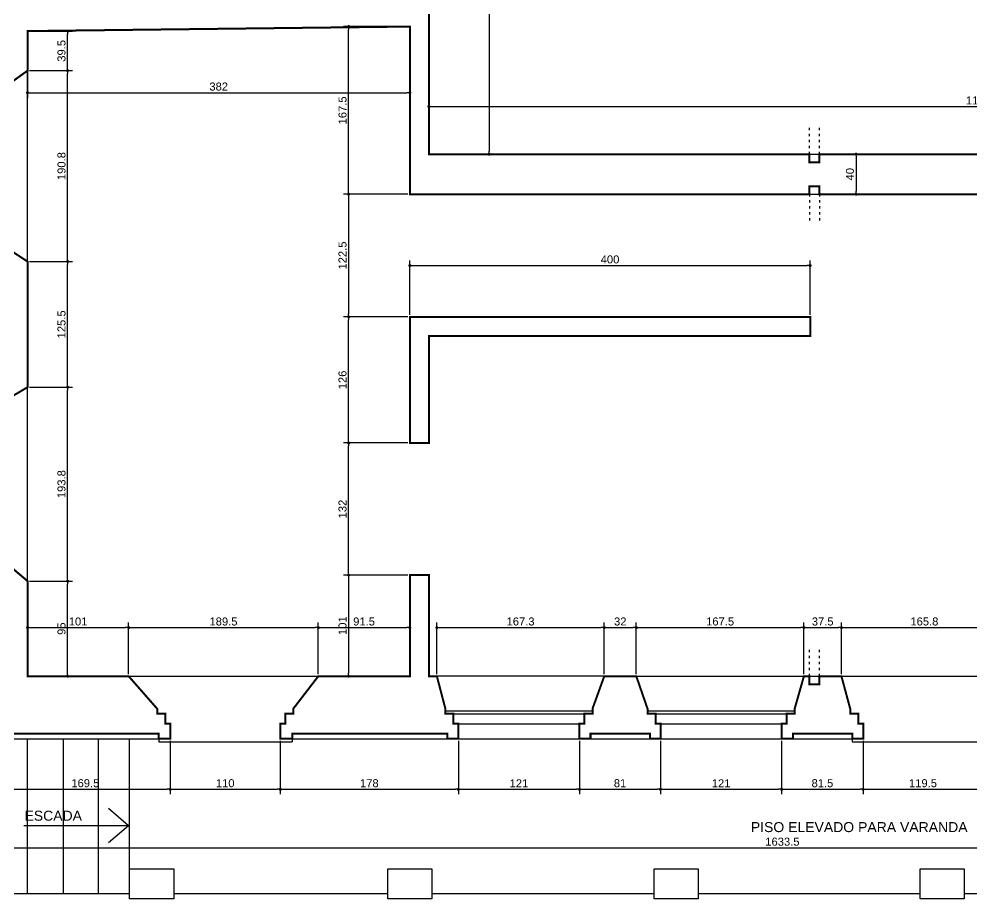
# Model space of a CAD drawing. Extents: x -6873 to 8611, y -8363 to -1732.
# Drawn here: x -6127 to -5174, y -5602 to -4723 of the extents above; entities that cross this region are included whole.
import ezdxf

# ---------------------------------------------------------------- set-up
doc = ezdxf.new("R2010")
doc.units = 0
doc.header["$PDMODE"] = 35
doc.linetypes.add('ACAD_ISO03W100', pattern=[30, 12, -18])
doc.layers.get('0').update_dxf_attribs({"linetype": 'CONTINUOUS'})
doc.layers.get('DEFPOINTS').update_dxf_attribs({"linetype": 'CONTINUOUS'})
for name, color, linetype in [('COTA', 7, 'CONTINUOUS'), ('PAREDE', 7, 'CONTINUOUS'), ('PAREDE_FINA', 7, 'CONTINUOUS')]:
    doc.layers.add(name, color=color, linetype=linetype)
doc.styles.add('TEXTO', font='ARIAL.TTF')
doc.dimstyles.new('COTA', dxfattribs={"dimtxt": 8, "dimasz": 3, "dimexe": 5, "dimexo": 2, "dimgap": 2, "dimtad": 1, "dimdec": 1, "dimdsep": 46, "dimtxsty": 'TEXTO', "dimblk1": 'DOT', "dimblk2": 'DOT', "dimsah": 1, "dimcen": 0, "dimclrd": 256, "dimclre": 256, "dimclrt": 256, "dimadec": 0, "dimazin": 0, "dimtfac": 1, "dimtdec": 4, "dimtmove": 0, "dimatfit": 3, "dimldrblk": 'DOT', "dimfxl": 1, "dimtolj": 1, "dimtzin": 0, "dimarcsym": 0})

# ---------------------------------------------------------------- blocks, each defined once
blk = doc.blocks.new('_DOT')
at = {"color": 0, "linetype": 'ByBlock'}
blk.add_line((-0.5, 0), (-1, 0), dxfattribs=at)
at = {"color": 0, "linetype": 'ByBlock', "const_width": 0.5}
blk.add_lwpolyline([(-0.25, 0, 1), (0.25, 0, 1)], format="xyb", close=True, dxfattribs=at)
blk = doc.blocks.new('*D1')
at = {"layer": 'COTA', "lineweight": -2}
for p, q in [((-6145.11, -5443.66), (-6145.11, -5497.16)), ((-5975.61, -5443.66), (-5975.61, -5497.16)), ((-6142.11, -5492.16), (-5978.61, -5492.16))]:
    blk.add_line(p, q, dxfattribs=at)
at = {"layer": 'DEFPOINTS', "color": 0}
for p in [(-6145.11, -5441.66), (-5975.61, -5441.66), (-5975.61, -5492.16)]:
    blk.add_point(p, dxfattribs=at)
at = {"layer": 'COTA', "lineweight": -2, "xscale": 3, "yscale": 3, "zscale": 3, "rotation": 180}
blk.add_blockref('_DOT', (-6145.11, -5492.16), dxfattribs=at)
at = {"layer": 'COTA', "lineweight": -2, "xscale": 3, "yscale": 3, "zscale": 3}
blk.add_blockref('_DOT', (-5975.61, -5492.16), dxfattribs=at)
at = {"layer": 'COTA', "insert": (-6060.36, -5486.08), "char_height": 8, "attachment_point": 5, "style": 'TEXTO'}
blk.add_mtext('\\A1;169.5', dxfattribs=at)
blk = doc.blocks.new('*D2')
at = {"layer": 'COTA', "lineweight": -2}
for p, q in [((-5975.61, -5443.66), (-5975.61, -5497.16)), ((-5865.61, -5443.66), (-5865.61, -5497.16)), ((-5972.61, -5492.16), (-5868.61, -5492.16))]:
    blk.add_line(p, q, dxfattribs=at)
at = {"layer": 'DEFPOINTS', "color": 0}
for p in [(-5975.61, -5441.66), (-5865.61, -5441.66), (-5865.61, -5492.16)]:
    blk.add_point(p, dxfattribs=at)
at = {"layer": 'COTA', "lineweight": -2, "xscale": 3, "yscale": 3, "zscale": 3, "rotation": 180}
blk.add_blockref('_DOT', (-5975.61, -5492.16), dxfattribs=at)
at = {"layer": 'COTA', "lineweight": -2, "xscale": 3, "yscale": 3, "zscale": 3}
blk.add_blockref('_DOT', (-5865.61, -5492.16), dxfattribs=at)
at = {"layer": 'COTA', "insert": (-5920.61, -5486.08), "char_height": 8, "attachment_point": 5, "style": 'TEXTO'}
blk.add_mtext('\\A1;110', dxfattribs=at)
blk = doc.blocks.new('*D3')
at = {"layer": 'COTA', "lineweight": -2}
for p, q in [((-5865.61, -5443.66), (-5865.61, -5497.16)), ((-5687.61, -5443.66), (-5687.61, -5497.16)), ((-5862.61, -5492.16), (-5690.61, -5492.16))]:
    blk.add_line(p, q, dxfattribs=at)
at = {"layer": 'DEFPOINTS', "color": 0}
for p in [(-5865.61, -5441.66), (-5687.61, -5441.66), (-5687.61, -5492.16)]:
    blk.add_point(p, dxfattribs=at)
at = {"layer": 'COTA', "lineweight": -2, "xscale": 3, "yscale": 3, "zscale": 3, "rotation": 180}
blk.add_blockref('_DOT', (-5865.61, -5492.16), dxfattribs=at)
at = {"layer": 'COTA', "lineweight": -2, "xscale": 3, "yscale": 3, "zscale": 3}
blk.add_blockref('_DOT', (-5687.61, -5492.16), dxfattribs=at)
at = {"layer": 'COTA', "insert": (-5776.61, -5486.08), "char_height": 8, "attachment_point": 5, "style": 'TEXTO'}
blk.add_mtext('\\A1;178', dxfattribs=at)
blk = doc.blocks.new('*D4')
at = {"layer": 'COTA', "lineweight": -2}
for p, q in [((-5687.61, -5443.66), (-5687.61, -5497.16)), ((-5566.61, -5443.66), (-5566.61, -5497.16)), ((-5684.61, -5492.16), (-5569.61, -5492.16))]:
    blk.add_line(p, q, dxfattribs=at)
at = {"layer": 'DEFPOINTS', "color": 0}
for p in [(-5687.61, -5441.66), (-5566.61, -5441.66), (-5566.61, -5492.16)]:
    blk.add_point(p, dxfattribs=at)
at = {"layer": 'COTA', "lineweight": -2, "xscale": 3, "yscale": 3, "zscale": 3, "rotation": 180}
blk.add_blockref('_DOT', (-5687.61, -5492.16), dxfattribs=at)
at = {"layer": 'COTA', "lineweight": -2, "xscale": 3, "yscale": 3, "zscale": 3}
blk.add_blockref('_DOT', (-5566.61, -5492.16), dxfattribs=at)
at = {"layer": 'COTA', "insert": (-5627.11, -5486.15), "char_height": 8, "attachment_point": 5, "style": 'TEXTO'}
blk.add_mtext('\\A1;121', dxfattribs=at)
blk = doc.blocks.new('*D5')
at = {"layer": 'COTA', "lineweight": -2}
for p, q in [((-5566.61, -5443.66), (-5566.61, -5497.16)), ((-5485.61, -5443.66), (-5485.61, -5497.16)), ((-5563.61, -5492.16), (-5488.61, -5492.16))]:
    blk.add_line(p, q, dxfattribs=at)
at = {"layer": 'DEFPOINTS', "color": 0}
for p in [(-5566.61, -5441.66), (-5485.61, -5441.66), (-5485.61, -5492.16)]:
    blk.add_point(p, dxfattribs=at)
at = {"layer": 'COTA', "lineweight": -2, "xscale": 3, "yscale": 3, "zscale": 3, "rotation": 180}
blk.add_blockref('_DOT', (-5566.61, -5492.16), dxfattribs=at)
at = {"layer": 'COTA', "lineweight": -2, "xscale": 3, "yscale": 3, "zscale": 3}
blk.add_blockref('_DOT', (-5485.61, -5492.16), dxfattribs=at)
at = {"layer": 'COTA', "insert": (-5526.11, -5486.08), "char_height": 8, "attachment_point": 5, "style": 'TEXTO'}
blk.add_mtext('\\A1;81', dxfattribs=at)
blk = doc.blocks.new('*D6')
at = {"layer": 'COTA', "lineweight": -2}
for p, q in [((-5485.61, -5443.66), (-5485.61, -5497.16)), ((-5364.61, -5443.66), (-5364.61, -5497.16)), ((-5482.61, -5492.16), (-5367.61, -5492.16))]:
    blk.add_line(p, q, dxfattribs=at)
at = {"layer": 'DEFPOINTS', "color": 0}
for p in [(-5485.61, -5441.66), (-5364.61, -5441.66), (-5364.61, -5492.16)]:
    blk.add_point(p, dxfattribs=at)
at = {"layer": 'COTA', "lineweight": -2, "xscale": 3, "yscale": 3, "zscale": 3, "rotation": 180}
blk.add_blockref('_DOT', (-5485.61, -5492.16), dxfattribs=at)
at = {"layer": 'COTA', "lineweight": -2, "xscale": 3, "yscale": 3, "zscale": 3}
blk.add_blockref('_DOT', (-5364.61, -5492.16), dxfattribs=at)
at = {"layer": 'COTA', "insert": (-5425.11, -5486.15), "char_height": 8, "attachment_point": 5, "style": 'TEXTO'}
blk.add_mtext('\\A1;121', dxfattribs=at)
blk = doc.blocks.new('*D7')
at = {"layer": 'COTA', "lineweight": -2}
for p, q in [((-6118.11, -5377.16), (-6118.11, -5325.62)), ((-6115.11, -5330.62), (-6020.11, -5330.62)), ((-6017.11, -5377.16), (-6017.11, -5325.62))]:
    blk.add_line(p, q, dxfattribs=at)
at = {"layer": 'DEFPOINTS', "color": 0}
for p in [(-6017.11, -5330.62), (-6118.11, -5379.16), (-6017.11, -5379.16)]:
    blk.add_point(p, dxfattribs=at)
at = {"layer": 'COTA', "lineweight": -2, "xscale": 3, "yscale": 3, "zscale": 3, "rotation": 180}
blk.add_blockref('_DOT', (-6118.11, -5330.62), dxfattribs=at)
at = {"layer": 'COTA', "lineweight": -2, "xscale": 3, "yscale": 3, "zscale": 3}
blk.add_blockref('_DOT', (-6017.11, -5330.62), dxfattribs=at)
at = {"layer": 'COTA', "insert": (-6067.61, -5324.54), "char_height": 8, "attachment_point": 5, "style": 'TEXTO'}
blk.add_mtext('\\A1;101', dxfattribs=at)
blk = doc.blocks.new('*D8')
at = {"layer": 'COTA', "lineweight": -2}
for p, q in [((-6017.11, -5377.16), (-6017.11, -5325.62)), ((-6014.11, -5330.62), (-5830.61, -5330.62)), ((-5827.61, -5377.16), (-5827.61, -5325.62))]:
    blk.add_line(p, q, dxfattribs=at)
at = {"layer": 'DEFPOINTS', "color": 0}
for p in [(-5827.61, -5330.62), (-6017.11, -5379.16), (-5827.61, -5379.16)]:
    blk.add_point(p, dxfattribs=at)
at = {"layer": 'COTA', "lineweight": -2, "xscale": 3, "yscale": 3, "zscale": 3, "rotation": 180}
blk.add_blockref('_DOT', (-6017.11, -5330.62), dxfattribs=at)
at = {"layer": 'COTA', "lineweight": -2, "xscale": 3, "yscale": 3, "zscale": 3}
blk.add_blockref('_DOT', (-5827.61, -5330.62), dxfattribs=at)
at = {"layer": 'COTA', "insert": (-5922.36, -5324.54), "char_height": 8, "attachment_point": 5, "style": 'TEXTO'}
blk.add_mtext('\\A1;189.5', dxfattribs=at)
blk = doc.blocks.new('*D9')
at = {"layer": 'COTA', "lineweight": -2}
for p, q in [((-5827.61, -5377.16), (-5827.61, -5325.62)), ((-5824.61, -5330.62), (-5739.11, -5330.62)), ((-5736.11, -5377.16), (-5736.11, -5325.62))]:
    blk.add_line(p, q, dxfattribs=at)
at = {"layer": 'DEFPOINTS', "color": 0}
for p in [(-5736.11, -5330.62), (-5827.61, -5379.16), (-5736.11, -5379.16)]:
    blk.add_point(p, dxfattribs=at)
at = {"layer": 'COTA', "lineweight": -2, "xscale": 3, "yscale": 3, "zscale": 3, "rotation": 180}
blk.add_blockref('_DOT', (-5827.61, -5330.62), dxfattribs=at)
at = {"layer": 'COTA', "lineweight": -2, "xscale": 3, "yscale": 3, "zscale": 3}
blk.add_blockref('_DOT', (-5736.11, -5330.62), dxfattribs=at)
at = {"layer": 'COTA', "insert": (-5781.86, -5324.54), "char_height": 8, "attachment_point": 5, "style": 'TEXTO'}
blk.add_mtext('\\A1;91.5', dxfattribs=at)
blk = doc.blocks.new('*D10')
at = {"layer": 'COTA', "lineweight": -2}
for p, q in [((-5709.11, -5377.16), (-5709.11, -5325.62)), ((-5706.11, -5330.62), (-5544.86, -5330.62)), ((-5541.86, -5377.16), (-5541.86, -5325.62))]:
    blk.add_line(p, q, dxfattribs=at)
at = {"layer": 'DEFPOINTS', "color": 0}
for p in [(-5541.86, -5330.62), (-5709.11, -5379.16), (-5541.86, -5379.16)]:
    blk.add_point(p, dxfattribs=at)
at = {"layer": 'COTA', "lineweight": -2, "xscale": 3, "yscale": 3, "zscale": 3, "rotation": 180}
blk.add_blockref('_DOT', (-5709.11, -5330.62), dxfattribs=at)
at = {"layer": 'COTA', "lineweight": -2, "xscale": 3, "yscale": 3, "zscale": 3}
blk.add_blockref('_DOT', (-5541.86, -5330.62), dxfattribs=at)
at = {"layer": 'COTA', "insert": (-5625.48, -5324.54), "char_height": 8, "attachment_point": 5, "style": 'TEXTO'}
blk.add_mtext('\\A1;167.3', dxfattribs=at)
blk = doc.blocks.new('*D11')
at = {"layer": 'COTA', "lineweight": -2}
for p, q in [((-5541.86, -5377.16), (-5541.86, -5325.62)), ((-5538.86, -5330.62), (-5512.86, -5330.62)), ((-5509.86, -5377.16), (-5509.86, -5325.62))]:
    blk.add_line(p, q, dxfattribs=at)
at = {"layer": 'DEFPOINTS', "color": 0}
for p in [(-5509.86, -5330.62), (-5541.86, -5379.16), (-5509.86, -5379.16)]:
    blk.add_point(p, dxfattribs=at)
at = {"layer": 'COTA', "lineweight": -2, "xscale": 3, "yscale": 3, "zscale": 3, "rotation": 180}
blk.add_blockref('_DOT', (-5541.86, -5330.62), dxfattribs=at)
at = {"layer": 'COTA', "lineweight": -2, "xscale": 3, "yscale": 3, "zscale": 3}
blk.add_blockref('_DOT', (-5509.86, -5330.62), dxfattribs=at)
at = {"layer": 'COTA', "insert": (-5525.86, -5324.54), "char_height": 8, "attachment_point": 5, "style": 'TEXTO'}
blk.add_mtext('\\A1;32', dxfattribs=at)
blk = doc.blocks.new('*D12')
at = {"layer": 'COTA', "lineweight": -2}
for p, q in [((-5509.86, -5377.16), (-5509.86, -5325.62)), ((-5506.86, -5330.62), (-5345.36, -5330.62)), ((-5342.36, -5377.16), (-5342.36, -5325.62))]:
    blk.add_line(p, q, dxfattribs=at)
at = {"layer": 'DEFPOINTS', "color": 0}
for p in [(-5342.36, -5330.62), (-5509.86, -5379.16), (-5342.36, -5379.16)]:
    blk.add_point(p, dxfattribs=at)
at = {"layer": 'COTA', "lineweight": -2, "xscale": 3, "yscale": 3, "zscale": 3, "rotation": 180}
blk.add_blockref('_DOT', (-5509.86, -5330.62), dxfattribs=at)
at = {"layer": 'COTA', "lineweight": -2, "xscale": 3, "yscale": 3, "zscale": 3}
blk.add_blockref('_DOT', (-5342.36, -5330.62), dxfattribs=at)
at = {"layer": 'COTA', "insert": (-5426.11, -5324.54), "char_height": 8, "attachment_point": 5, "style": 'TEXTO'}
blk.add_mtext('\\A1;167.5', dxfattribs=at)
blk = doc.blocks.new('*D13')
at = {"layer": 'COTA', "lineweight": -2}
for p, q in [((-5342.36, -5377.16), (-5342.36, -5325.62)), ((-5339.36, -5330.62), (-5307.86, -5330.62)), ((-5304.86, -5377.16), (-5304.86, -5325.62))]:
    blk.add_line(p, q, dxfattribs=at)
at = {"layer": 'DEFPOINTS', "color": 0}
for p in [(-5304.86, -5330.62), (-5342.36, -5379.16), (-5304.86, -5379.16)]:
    blk.add_point(p, dxfattribs=at)
at = {"layer": 'COTA', "lineweight": -2, "xscale": 3, "yscale": 3, "zscale": 3, "rotation": 180}
blk.add_blockref('_DOT', (-5342.36, -5330.62), dxfattribs=at)
at = {"layer": 'COTA', "lineweight": -2, "xscale": 3, "yscale": 3, "zscale": 3}
blk.add_blockref('_DOT', (-5304.86, -5330.62), dxfattribs=at)
at = {"layer": 'COTA', "insert": (-5323.61, -5324.54), "char_height": 8, "attachment_point": 5, "style": 'TEXTO'}
blk.add_mtext('\\A1;37.5', dxfattribs=at)
blk = doc.blocks.new('*D14')
at = {"layer": 'COTA', "lineweight": -2}
for p, q in [((-5304.86, -5377.16), (-5304.86, -5325.62)), ((-5301.86, -5330.62), (-5142.11, -5330.62)), ((-5139.11, -5377.16), (-5139.11, -5325.62))]:
    blk.add_line(p, q, dxfattribs=at)
at = {"layer": 'DEFPOINTS', "color": 0}
for p in [(-5139.11, -5330.62), (-5304.86, -5379.16), (-5139.11, -5379.16)]:
    blk.add_point(p, dxfattribs=at)
at = {"layer": 'COTA', "lineweight": -2, "xscale": 3, "yscale": 3, "zscale": 3, "rotation": 180}
blk.add_blockref('_DOT', (-5304.86, -5330.62), dxfattribs=at)
at = {"layer": 'COTA', "lineweight": -2, "xscale": 3, "yscale": 3, "zscale": 3}
blk.add_blockref('_DOT', (-5139.11, -5330.62), dxfattribs=at)
at = {"layer": 'COTA', "insert": (-5221.98, -5324.54), "char_height": 8, "attachment_point": 5, "style": 'TEXTO'}
blk.add_mtext('\\A1;165.8', dxfattribs=at)
blk = doc.blocks.new('*D19')
at = {"layer": 'COTA', "lineweight": -2}
for p, q in [((-5364.61, -5443.66), (-5364.61, -5497.16)), ((-5283.11, -5443.66), (-5283.11, -5497.16)), ((-5361.61, -5492.16), (-5286.11, -5492.16))]:
    blk.add_line(p, q, dxfattribs=at)
at = {"layer": 'DEFPOINTS', "color": 0}
for p in [(-5364.61, -5441.66), (-5283.11, -5441.66), (-5283.11, -5492.16)]:
    blk.add_point(p, dxfattribs=at)
at = {"layer": 'COTA', "lineweight": -2, "xscale": 3, "yscale": 3, "zscale": 3, "rotation": 180}
blk.add_blockref('_DOT', (-5364.61, -5492.16), dxfattribs=at)
at = {"layer": 'COTA', "lineweight": -2, "xscale": 3, "yscale": 3, "zscale": 3}
blk.add_blockref('_DOT', (-5283.11, -5492.16), dxfattribs=at)
at = {"layer": 'COTA', "insert": (-5323.86, -5486.08), "char_height": 8, "attachment_point": 5, "style": 'TEXTO'}
blk.add_mtext('\\A1;81.5', dxfattribs=at)
blk = doc.blocks.new('*D20')
at = {"layer": 'COTA', "lineweight": -2}
for p, q in [((-5283.11, -5443.66), (-5283.11, -5497.16)), ((-5163.61, -5443.66), (-5163.61, -5497.16)), ((-5280.11, -5492.16), (-5166.61, -5492.16))]:
    blk.add_line(p, q, dxfattribs=at)
at = {"layer": 'DEFPOINTS', "color": 0}
for p in [(-5283.11, -5441.66), (-5163.61, -5441.66), (-5163.61, -5492.16)]:
    blk.add_point(p, dxfattribs=at)
at = {"layer": 'COTA', "lineweight": -2, "xscale": 3, "yscale": 3, "zscale": 3, "rotation": 180}
blk.add_blockref('_DOT', (-5283.11, -5492.16), dxfattribs=at)
at = {"layer": 'COTA', "lineweight": -2, "xscale": 3, "yscale": 3, "zscale": 3}
blk.add_blockref('_DOT', (-5163.61, -5492.16), dxfattribs=at)
at = {"layer": 'COTA', "insert": (-5223.36, -5486.08), "char_height": 8, "attachment_point": 5, "style": 'TEXTO'}
blk.add_mtext('\\A1;119.5', dxfattribs=at)
blk = doc.blocks.new('*D37')
at = {"layer": 'COTA', "lineweight": -2}
for p, q in [((-6116.11, -5284.16), (-6073.09, -5284.16)), ((-6078.09, -5376.16), (-6078.09, -5287.16)), ((-6116.11, -5379.16), (-6073.09, -5379.16))]:
    blk.add_line(p, q, dxfattribs=at)
at = {"layer": 'DEFPOINTS', "color": 0}
for p in [(-6118.11, -5284.16), (-6078.09, -5284.16), (-6118.11, -5379.16)]:
    blk.add_point(p, dxfattribs=at)
at = {"layer": 'COTA', "lineweight": -2, "xscale": 3, "yscale": 3, "zscale": 3}
for p, rotation in [((-6078.09, -5284.16), 90), ((-6078.09, -5379.16), 270)]:
    blk.add_blockref('_DOT', p, dxfattribs=dict(at, rotation=rotation))
at = {"layer": 'COTA', "insert": (-6084.18, -5331.66), "char_height": 8, "attachment_point": 5, "rotation": 90, "style": 'TEXTO'}
blk.add_mtext('\\A1;95', dxfattribs=at)
blk = doc.blocks.new('*D38')
at = {"layer": 'COTA', "lineweight": -2}
for p, q in [((-6116.11, -5090.41), (-6073.09, -5090.41)), ((-6078.09, -5281.16), (-6078.09, -5093.41)), ((-6116.11, -5284.16), (-6073.09, -5284.16))]:
    blk.add_line(p, q, dxfattribs=at)
at = {"layer": 'DEFPOINTS', "color": 0}
for p in [(-6118.11, -5090.41), (-6078.09, -5090.41), (-6118.11, -5284.16)]:
    blk.add_point(p, dxfattribs=at)
at = {"layer": 'COTA', "lineweight": -2, "xscale": 3, "yscale": 3, "zscale": 3}
for p, rotation in [((-6078.09, -5090.41), 90), ((-6078.09, -5284.16), 270)]:
    blk.add_blockref('_DOT', p, dxfattribs=dict(at, rotation=rotation))
at = {"layer": 'COTA', "insert": (-6084.18, -5187.29), "char_height": 8, "attachment_point": 5, "rotation": 90, "style": 'TEXTO'}
blk.add_mtext('\\A1;193.8', dxfattribs=at)
blk = doc.blocks.new('*D39')
at = {"layer": 'COTA', "lineweight": -2}
for p, q in [((-6116.11, -4964.91), (-6073.09, -4964.91)), ((-6078.09, -5087.41), (-6078.09, -4967.91)), ((-6116.11, -5090.41), (-6073.09, -5090.41))]:
    blk.add_line(p, q, dxfattribs=at)
at = {"layer": 'DEFPOINTS', "color": 0}
for p in [(-6118.11, -4964.91), (-6078.09, -4964.91), (-6118.11, -5090.41)]:
    blk.add_point(p, dxfattribs=at)
at = {"layer": 'COTA', "lineweight": -2, "xscale": 3, "yscale": 3, "zscale": 3}
for p, rotation in [((-6078.09, -4964.91), 90), ((-6078.09, -5090.41), 270)]:
    blk.add_blockref('_DOT', p, dxfattribs=dict(at, rotation=rotation))
at = {"layer": 'COTA', "insert": (-6084.18, -5027.66), "char_height": 8, "attachment_point": 5, "rotation": 90, "style": 'TEXTO'}
blk.add_mtext('\\A1;125.5', dxfattribs=at)
blk = doc.blocks.new('*D57')
at = {"layer": 'COTA', "lineweight": -2}
for p, q in [((-6116.11, -4774.16), (-6073.09, -4774.16)), ((-6078.09, -4961.91), (-6078.09, -4777.16)), ((-6116.11, -4964.91), (-6073.09, -4964.91))]:
    blk.add_line(p, q, dxfattribs=at)
at = {"layer": 'DEFPOINTS', "color": 0}
for p in [(-6118.11, -4774.16), (-6078.09, -4774.16), (-6118.11, -4964.91)]:
    blk.add_point(p, dxfattribs=at)
at = {"layer": 'COTA', "lineweight": -2, "xscale": 3, "yscale": 3, "zscale": 3}
for p, rotation in [((-6078.09, -4774.16), 90), ((-6078.09, -4964.91), 270)]:
    blk.add_blockref('_DOT', p, dxfattribs=dict(at, rotation=rotation))
at = {"layer": 'COTA', "insert": (-6084.18, -4869.54), "char_height": 8, "attachment_point": 5, "rotation": 90, "style": 'TEXTO'}
blk.add_mtext('\\A1;190.8', dxfattribs=at)
blk = doc.blocks.new('*D58')
at = {"layer": 'COTA', "lineweight": -2}
for p, q in [((-6116.11, -4734.66), (-6073.09, -4734.66)), ((-6078.09, -4771.16), (-6078.09, -4737.66)), ((-6116.11, -4774.16), (-6073.09, -4774.16))]:
    blk.add_line(p, q, dxfattribs=at)
at = {"layer": 'DEFPOINTS', "color": 0}
for p in [(-6118.11, -4734.66), (-6078.09, -4734.66), (-6118.11, -4774.16)]:
    blk.add_point(p, dxfattribs=at)
at = {"layer": 'COTA', "lineweight": -2, "xscale": 3, "yscale": 3, "zscale": 3}
for p, rotation in [((-6078.09, -4734.66), 90), ((-6078.09, -4774.16), 270)]:
    blk.add_blockref('_DOT', p, dxfattribs=dict(at, rotation=rotation))
at = {"layer": 'COTA', "insert": (-6084.18, -4754.41), "char_height": 8, "attachment_point": 5, "rotation": 90, "style": 'TEXTO'}
blk.add_mtext('\\A1;39.5', dxfattribs=at)
blk = doc.blocks.new('*D62')
at = {"layer": 'COTA', "lineweight": -2}
for p, q in [((-5736.11, -4732.16), (-5736.11, -4801.2)), ((-6118.11, -4736.66), (-6118.11, -4801.2)), ((-6115.11, -4796.2), (-5739.11, -4796.2))]:
    blk.add_line(p, q, dxfattribs=at)
at = {"layer": 'DEFPOINTS', "color": 0}
for p in [(-5736.11, -4730.16), (-6118.11, -4734.66), (-5736.11, -4796.2)]:
    blk.add_point(p, dxfattribs=at)
at = {"layer": 'COTA', "lineweight": -2, "xscale": 3, "yscale": 3, "zscale": 3, "rotation": 180}
blk.add_blockref('_DOT', (-6118.11, -4796.2), dxfattribs=at)
at = {"layer": 'COTA', "lineweight": -2, "xscale": 3, "yscale": 3, "zscale": 3}
blk.add_blockref('_DOT', (-5736.11, -4796.2), dxfattribs=at)
at = {"layer": 'COTA', "insert": (-5927.11, -4790.11), "char_height": 8, "attachment_point": 5, "style": 'TEXTO'}
blk.add_mtext('\\A1;382', dxfattribs=at)
blk = doc.blocks.new('*D63')
at = {"layer": 'COTA', "lineweight": -2}
for p, q in [((-5738.11, -5278.16), (-5802.28, -5278.16)), ((-5797.28, -5281.16), (-5797.28, -5376.16)), ((-5738.11, -5379.16), (-5802.28, -5379.16))]:
    blk.add_line(p, q, dxfattribs=at)
at = {"layer": 'DEFPOINTS', "color": 0}
for p in [(-5736.11, -5278.16), (-5797.28, -5379.16), (-5736.11, -5379.16)]:
    blk.add_point(p, dxfattribs=at)
at = {"layer": 'COTA', "lineweight": -2, "xscale": 3, "yscale": 3, "zscale": 3}
for p, rotation in [((-5797.28, -5278.16), 90), ((-5797.28, -5379.16), 270)]:
    blk.add_blockref('_DOT', p, dxfattribs=dict(at, rotation=rotation))
at = {"layer": 'COTA', "insert": (-5803.36, -5328.66), "char_height": 8, "attachment_point": 5, "rotation": 90, "style": 'TEXTO'}
blk.add_mtext('\\A1;101', dxfattribs=at)
blk = doc.blocks.new('*D64')
at = {"layer": 'COTA', "lineweight": -2}
for p, q in [((-5738.11, -5146.16), (-5802.28, -5146.16)), ((-5797.28, -5275.16), (-5797.28, -5149.16)), ((-5738.11, -5278.16), (-5802.28, -5278.16))]:
    blk.add_line(p, q, dxfattribs=at)
at = {"layer": 'DEFPOINTS', "color": 0}
for p in [(-5797.28, -5146.16), (-5736.11, -5146.16), (-5736.11, -5278.16)]:
    blk.add_point(p, dxfattribs=at)
at = {"layer": 'COTA', "lineweight": -2, "xscale": 3, "yscale": 3, "zscale": 3}
for p, rotation in [((-5797.28, -5146.16), 90), ((-5797.28, -5278.16), 270)]:
    blk.add_blockref('_DOT', p, dxfattribs=dict(at, rotation=rotation))
at = {"layer": 'COTA', "insert": (-5803.36, -5212.16), "char_height": 8, "attachment_point": 5, "rotation": 90, "style": 'TEXTO'}
blk.add_mtext('\\A1;132', dxfattribs=at)
blk = doc.blocks.new('*D65')
at = {"layer": 'COTA', "lineweight": -2}
for p, q in [((-5738.11, -5020.16), (-5802.28, -5020.16)), ((-5797.28, -5143.16), (-5797.28, -5023.16)), ((-5738.11, -5146.16), (-5802.28, -5146.16))]:
    blk.add_line(p, q, dxfattribs=at)
at = {"layer": 'DEFPOINTS', "color": 0}
for p in [(-5797.28, -5020.16), (-5736.11, -5020.16), (-5736.11, -5146.16)]:
    blk.add_point(p, dxfattribs=at)
at = {"layer": 'COTA', "lineweight": -2, "xscale": 3, "yscale": 3, "zscale": 3}
for p, rotation in [((-5797.28, -5020.16), 90), ((-5797.28, -5146.16), 270)]:
    blk.add_blockref('_DOT', p, dxfattribs=dict(at, rotation=rotation))
at = {"layer": 'COTA', "insert": (-5803.36, -5083.16), "char_height": 8, "attachment_point": 5, "rotation": 90, "style": 'TEXTO'}
blk.add_mtext('\\A1;126', dxfattribs=at)
blk = doc.blocks.new('*D66')
at = {"layer": 'COTA', "lineweight": -2}
for p, q in [((-5738.11, -4897.66), (-5802.28, -4897.66)), ((-5797.28, -4900.66), (-5797.28, -5017.16)), ((-5738.11, -5020.16), (-5802.28, -5020.16))]:
    blk.add_line(p, q, dxfattribs=at)
at = {"layer": 'DEFPOINTS', "color": 0}
for p in [(-5736.11, -4897.66), (-5797.28, -5020.16), (-5736.11, -5020.16)]:
    blk.add_point(p, dxfattribs=at)
at = {"layer": 'COTA', "lineweight": -2, "xscale": 3, "yscale": 3, "zscale": 3}
for p, rotation in [((-5797.28, -4897.66), 90), ((-5797.28, -5020.16), 270)]:
    blk.add_blockref('_DOT', p, dxfattribs=dict(at, rotation=rotation))
at = {"layer": 'COTA', "insert": (-5803.36, -4958.91), "char_height": 8, "attachment_point": 5, "rotation": 90, "style": 'TEXTO'}
blk.add_mtext('\\A1;122.5', dxfattribs=at)
blk = doc.blocks.new('*D67')
at = {"layer": 'COTA', "lineweight": -2}
for p, q in [((-5738.11, -4730.16), (-5802.28, -4730.16)), ((-5797.28, -4894.66), (-5797.28, -4733.16)), ((-5738.11, -4897.66), (-5802.28, -4897.66))]:
    blk.add_line(p, q, dxfattribs=at)
at = {"layer": 'DEFPOINTS', "color": 0}
for p in [(-5797.28, -4730.16), (-5736.11, -4730.16), (-5736.11, -4897.66)]:
    blk.add_point(p, dxfattribs=at)
at = {"layer": 'COTA', "lineweight": -2, "xscale": 3, "yscale": 3, "zscale": 3}
for p, rotation in [((-5797.28, -4730.16), 90), ((-5797.28, -4897.66), 270)]:
    blk.add_blockref('_DOT', p, dxfattribs=dict(at, rotation=rotation))
at = {"layer": 'COTA', "insert": (-5803.36, -4813.91), "char_height": 8, "attachment_point": 5, "rotation": 90, "style": 'TEXTO'}
blk.add_mtext('\\A1;167.5', dxfattribs=at)
blk = doc.blocks.new('*D70')
at = {"layer": 'COTA', "lineweight": -2}
for p, q in [((-5715.11, -4492.66), (-5651.93, -4492.66)), ((-5656.93, -4495.66), (-5656.93, -4854.66)), ((-5715.11, -4857.66), (-5651.93, -4857.66))]:
    blk.add_line(p, q, dxfattribs=at)
at = {"layer": 'DEFPOINTS', "color": 0}
for p in [(-5717.11, -4492.66), (-5717.11, -4857.66), (-5656.93, -4857.66)]:
    blk.add_point(p, dxfattribs=at)
at = {"layer": 'COTA', "lineweight": -2, "xscale": 3, "yscale": 3, "zscale": 3}
for p, rotation in [((-5656.93, -4492.66), 90), ((-5656.93, -4857.66), 270)]:
    blk.add_blockref('_DOT', p, dxfattribs=dict(at, rotation=rotation))
at = {"layer": 'COTA', "insert": (-5663.02, -4675.16), "char_height": 8, "attachment_point": 5, "rotation": 90, "style": 'TEXTO'}
blk.add_mtext('\\A1;365', dxfattribs=at)
blk = doc.blocks.new('*D71')
at = {"layer": 'COTA', "lineweight": -2}
for p, q in [((-5324.86, -4857.66), (-5285.27, -4857.66)), ((-5290.27, -4860.66), (-5290.27, -4894.66)), ((-5324.86, -4897.66), (-5285.27, -4897.66))]:
    blk.add_line(p, q, dxfattribs=at)
at = {"layer": 'DEFPOINTS', "color": 0}
for p in [(-5326.86, -4857.66), (-5326.86, -4897.66), (-5290.27, -4897.66)]:
    blk.add_point(p, dxfattribs=at)
at = {"layer": 'COTA', "lineweight": -2, "xscale": 3, "yscale": 3, "zscale": 3}
for p, rotation in [((-5290.27, -4857.66), 90), ((-5290.27, -4897.66), 270)]:
    blk.add_blockref('_DOT', p, dxfattribs=dict(at, rotation=rotation))
at = {"layer": 'COTA', "insert": (-5296.35, -4877.66), "char_height": 8, "attachment_point": 5, "rotation": 90, "style": 'TEXTO'}
blk.add_mtext('\\A1;40', dxfattribs=at)
blk = doc.blocks.new('*D73')
at = {"layer": 'COTA', "lineweight": -2}
for p, q in [((-5736.11, -5018.16), (-5736.11, -4963.92)), ((-5733.11, -4968.92), (-5339.11, -4968.92)), ((-5336.11, -5018.16), (-5336.11, -4963.92))]:
    blk.add_line(p, q, dxfattribs=at)
at = {"layer": 'DEFPOINTS', "color": 0}
for p in [(-5336.11, -4968.92), (-5736.11, -5020.16), (-5336.11, -5020.16)]:
    blk.add_point(p, dxfattribs=at)
at = {"layer": 'COTA', "lineweight": -2, "xscale": 3, "yscale": 3, "zscale": 3, "rotation": 180}
blk.add_blockref('_DOT', (-5736.11, -4968.92), dxfattribs=at)
at = {"layer": 'COTA', "lineweight": -2, "xscale": 3, "yscale": 3, "zscale": 3}
blk.add_blockref('_DOT', (-5336.11, -4968.92), dxfattribs=at)
at = {"layer": 'COTA', "insert": (-5536.11, -4962.83), "char_height": 8, "attachment_point": 5, "style": 'TEXTO'}
blk.add_mtext('\\A1;400', dxfattribs=at)
blk = doc.blocks.new('*D133')
at = {"layer": 'COTA', "lineweight": -2}
for p, q in [((-5717.11, -4855.66), (-5717.11, -4805.03)), ((-4609.61, -4855.66), (-4609.61, -4805.03)), ((-5714.11, -4810.03), (-4612.61, -4810.03))]:
    blk.add_line(p, q, dxfattribs=at)
at = {"layer": 'DEFPOINTS', "color": 0}
for p in [(-4609.61, -4810.03), (-5717.11, -4857.66), (-4609.61, -4857.66)]:
    blk.add_point(p, dxfattribs=at)
at = {"layer": 'COTA', "lineweight": -2, "xscale": 3, "yscale": 3, "zscale": 3, "rotation": 180}
blk.add_blockref('_DOT', (-5717.11, -4810.03), dxfattribs=at)
at = {"layer": 'COTA', "lineweight": -2, "xscale": 3, "yscale": 3, "zscale": 3}
blk.add_blockref('_DOT', (-4609.61, -4810.03), dxfattribs=at)
at = {"layer": 'COTA', "insert": (-5163.36, -4803.95), "char_height": 8, "attachment_point": 5, "style": 'TEXTO'}
blk.add_mtext('\\A1;1107.5', dxfattribs=at)
blk = doc.blocks.new('*D134')
at = {"layer": 'COTA', "lineweight": -2}
for p, q in [((-6180.61, -5443.66), (-6180.61, -5555.6)), ((-4547.11, -5443.66), (-4547.11, -5555.6)), ((-6177.61, -5550.6), (-4550.11, -5550.6))]:
    blk.add_line(p, q, dxfattribs=at)
at = {"layer": 'DEFPOINTS', "color": 0}
for p in [(-6180.61, -5441.66), (-4547.11, -5441.66), (-4547.11, -5550.6)]:
    blk.add_point(p, dxfattribs=at)
at = {"layer": 'COTA', "lineweight": -2, "xscale": 3, "yscale": 3, "zscale": 3, "rotation": 180}
blk.add_blockref('_DOT', (-6180.61, -5550.6), dxfattribs=at)
at = {"layer": 'COTA', "lineweight": -2, "xscale": 3, "yscale": 3, "zscale": 3}
blk.add_blockref('_DOT', (-4547.11, -5550.6), dxfattribs=at)
at = {"layer": 'COTA', "insert": (-5363.86, -5544.52), "char_height": 8, "attachment_point": 5, "style": 'TEXTO'}
blk.add_mtext('\\A1;1633.5', dxfattribs=at)

msp = doc.modelspace()

# ---------------------------------------------------------------- linework, layer by layer
at = {"layer": 'PAREDE', "const_width": 2}
for points in [[(-5717.11, -4492.66), (-5717.11, -4857.66), (-5336.86, -4857.66), (-5336.86, -4865.66), (-5326.86, -4865.66), (-5326.86, -4857.66), (-4924.61, -4857.66)], [(-4924.61, -4897.66), (-5326.86, -4897.66), (-5326.86, -4889.66), (-5336.86, -4889.66), (-5336.86, -4897.66), (-5736.11, -4897.66), (-5736.11, -4730.16), (-6118.11, -4734.66), (-6118.11, -4774.16), (-6150.61, -4797.66), (-6155.61, -4797.66), (-6155.61, -4805.66), (-6165.61, -4805.66), (-6165.61, -4810.66), (-6180.61, -4810.66), (-6180.61, -4797.66), (-6175.61, -4797.66), (-6175.61, -4629.66)]]:
    msp.add_lwpolyline(points, dxfattribs=at)
for points in [[(-6180.61, -5122.66), (-6165.61, -5122.66), (-6165.61, -5117.66), (-6155.61, -5117.66), (-6155.61, -5109.66), (-6150.61, -5109.66), (-6118.11, -5090.41), (-6118.11, -4964.91), (-6150.61, -4943.66), (-6155.61, -4943.66), (-6155.61, -4935.66), (-6165.61, -4935.66), (-6165.61, -4930.66), (-6180.61, -4930.66), (-6180.61, -4943.66), (-6175.61, -4943.66), (-6175.61, -5111.66), (-6180.61, -5111.66)], [(-5717.11, -5039.16), (-5717.11, -5146.16), (-5736.11, -5146.16), (-5736.11, -5020.16), (-5336.11, -5020.16), (-5336.11, -5039.16)], [(-5975.61, -5441.66), (-5987.11, -5441.66), (-5987.11, -5436.66), (-6145.11, -5436.66), (-6145.11, -5441.66), (-6180.61, -5441.66), (-6180.61, -5400.66), (-6175.61, -5400.66), (-6175.61, -5254.66), (-6180.61, -5254.66), (-6180.61, -5243.66), (-6165.61, -5243.66), (-6165.61, -5248.66), (-6155.61, -5248.66), (-6155.61, -5256.66), (-6150.61, -5256.66), (-6118.11, -5284.16), (-6118.11, -5379.16), (-6017.11, -5379.16), (-5988.61, -5411.66), (-5988.61, -5416.66), (-5980.61, -5416.66), (-5980.61, -5426.66), (-5975.61, -5426.66)], [(-5852.61, -5411.66), (-5827.61, -5379.16), (-5736.11, -5379.16), (-5736.11, -5278.16), (-5717.11, -5278.16), (-5717.11, -5379.16), (-5709.11, -5379.16), (-5700.61, -5411.66), (-5700.61, -5416.66), (-5692.61, -5416.66), (-5692.61, -5426.66), (-5687.61, -5426.66), (-5687.61, -5441.66), (-5698.61, -5441.66), (-5698.61, -5436.66), (-5853.61, -5436.66), (-5853.61, -5441.66), (-5865.61, -5441.66), (-5865.61, -5426.66), (-5860.61, -5426.66), (-5860.61, -5416.66), (-5852.61, -5416.66)], [(-5553.61, -5411.66), (-5541.86, -5379.16), (-5509.86, -5379.16), (-5498.61, -5411.66), (-5498.61, -5416.66), (-5490.61, -5416.66), (-5490.61, -5426.66), (-5485.61, -5426.66), (-5485.61, -5441.66), (-5496.11, -5441.66), (-5496.11, -5436.66), (-5555.61, -5436.66), (-5555.61, -5441.66), (-5566.61, -5441.66), (-5566.61, -5426.66), (-5561.61, -5426.66), (-5561.61, -5416.66), (-5553.61, -5416.66)], [(-5296.11, -5411.66), (-5296.11, -5416.66), (-5288.11, -5416.66), (-5288.11, -5426.66), (-5283.11, -5426.66), (-5283.11, -5441.66), (-5294.11, -5441.66), (-5294.11, -5436.66), (-5353.11, -5436.66), (-5353.11, -5441.66), (-5364.61, -5441.66), (-5364.61, -5426.66), (-5359.61, -5426.66), (-5359.61, -5416.66), (-5351.61, -5416.66), (-5351.61, -5411.66), (-5342.36, -5379.16), (-5336.86, -5379.16), (-5336.86, -5387.16), (-5326.86, -5387.16), (-5326.86, -5379.16), (-5304.86, -5379.16)]]:
    msp.add_lwpolyline(points, close=True, dxfattribs=at)
at = {"layer": 'PAREDE_FINA'}
msp.add_line((-6017.39, -5528.54), (-6122.01, -5528.54), dxfattribs=at)
for points in [[(-6118.11, -4964.91), (-6118.11, -4774.16)], [(-5336.86, -4857.66), (-5326.86, -4857.66)], [(-5336.86, -4897.66), (-5326.86, -4897.66)], [(-6118.11, -5284.16), (-6118.11, -5090.41)], [(-6017.11, -5379.16), (-5827.61, -5379.16)], [(-5541.86, -5379.16), (-5709.11, -5379.16)], [(-5509.86, -5379.16), (-5342.36, -5379.16)], [(-5336.86, -5379.16), (-5326.86, -5379.16)], [(-5304.86, -5379.16), (-5139.11, -5379.16)], [(-5700.61, -5413.66), (-5553.61, -5413.66)], [(-5692.61, -5416.66), (-5561.61, -5416.66)], [(-5498.61, -5413.66), (-5351.61, -5413.66)], [(-5490.61, -5416.66), (-5359.61, -5416.66)], [(-5687.61, -5426.66), (-5566.61, -5426.66)], [(-5485.61, -5426.66), (-5364.61, -5426.66)], [(-6145.11, -5441.66), (-5987.11, -5441.66)], [(-6118.11, -5596.66), (-6118.11, -5441.66)], [(-6082.11, -5596.66), (-6082.11, -5441.66)], [(-6047.11, -5596.66), (-6047.11, -5441.66)], [(-6016.11, -5571.66), (-6016.11, -5441.66)], [(-5987.11, -5441.66), (-5987.11, -5444.66), (-5853.61, -5444.66), (-5853.61, -5444.66)], [(-5853.61, -5441.66), (-5853.61, -5444.66)], [(-5853.61, -5441.66), (-5698.61, -5441.66)], [(-5687.61, -5441.66), (-5566.61, -5441.66)], [(-5555.61, -5441.66), (-5496.11, -5441.66)], [(-5485.61, -5441.66), (-5364.61, -5441.66)], [(-5353.11, -5441.66), (-5294.11, -5441.66)], [(-5294.11, -5441.66), (-5294.11, -5444.66), (-5152.61, -5444.66), (-5152.61, -5441.66)], [(-6017.39, -5528.54), (-6037.32, -5511.35)], [(-6017.39, -5528.54), (-6037.32, -5545.72)], [(-6016.11, -5596.66), (-6425.61, -5596.66)], [(-5758.11, -5596.66), (-5972.11, -5596.66)], [(-5492.11, -5596.66), (-5714.11, -5596.66)], [(-5226.11, -5596.66), (-5448.11, -5596.66)], [(-4959.11, -5596.66), (-5182.11, -5596.66)]]:
    msp.add_lwpolyline(points, dxfattribs=at)
at = {"layer": 'PAREDE_FINA', "linetype": 'ACAD_ISO03W100', "ltscale": 0.2}
for points in [[(-5336.86, -4857.66), (-5336.86, -4827.66)], [(-5326.86, -4857.66), (-5326.86, -4827.66)], [(-5336.86, -4897.66), (-5336.86, -4927.66)], [(-5326.86, -4897.66), (-5326.86, -4927.66)], [(-5336.86, -5379.16), (-5336.86, -5349.16)], [(-5326.86, -5379.16), (-5326.86, -5349.16)]]:
    msp.add_lwpolyline(points, dxfattribs=at)
at = {"layer": 'PAREDE_FINA'}
for points in [[(-5972.11, -5596.66), (-5972.11, -5601.66), (-6016.11, -5601.66), (-6016.11, -5571.66), (-5972.11, -5571.66)], [(-5714.11, -5596.66), (-5714.11, -5601.66), (-5758.11, -5601.66), (-5758.11, -5571.66), (-5714.11, -5571.66)], [(-5448.11, -5596.66), (-5448.11, -5601.66), (-5492.11, -5601.66), (-5492.11, -5571.66), (-5448.11, -5571.66)], [(-5182.11, -5596.66), (-5182.11, -5601.66), (-5226.11, -5601.66), (-5226.11, -5571.66), (-5182.11, -5571.66)]]:
    msp.add_lwpolyline(points, close=True, dxfattribs=at)

# ---------------------------------------------------------------- texts
at = {"layer": 'PAREDE_FINA', "style": 'TEXTO'}
for s, p in [('ESCADA', (-6121.18, -5523.52)), ('PISO ELEVADO PARA VARANDA', (-5395.4, -5534.89))]:
    msp.add_text(s, height=10, dxfattribs=at).set_placement(p)

# ---------------------------------------------------------------- dimensions: what is measured, and where the dimension line sits
at = {"layer": 'COTA'}
for base, p1, p2, picture, middle in [((-5656.93, -4857.66), (-5717.11, -4492.66), (-5717.11, -4857.66), '*D70', (-5663.02, -4675.16)), ((-5797.28, -4730.16), (-5736.11, -4897.66), (-5736.11, -4730.16), '*D67', (-5803.36, -4813.91)), ((-6078.09, -4734.66), (-6118.11, -4774.16), (-6118.11, -4734.66), '*D58', (-6084.18, -4754.41)), ((-6078.09367784, -4774.16122765), (-6118.10544906, -4964.91122765), (-6118.10544906, -4774.16122765), '*D57', (-6084.17826174, -4869.53622765)), ((-5290.27, -4897.66), (-5326.86, -4857.66), (-5326.86, -4897.66), '*D71', (-5296.35, -4877.66)), ((-5797.28, -5020.16), (-5736.11, -4897.66), (-5736.11, -5020.16), '*D66', (-5803.36, -4958.91)), ((-6078.09, -4964.91), (-6118.11, -5090.41), (-6118.11, -4964.91), '*D39', (-6084.18, -5027.66)), ((-5797.28, -5020.16), (-5736.11, -5146.16), (-5736.11, -5020.16), '*D65', (-5803.36, -5083.16)), ((-6078.09367784, -5090.41122765), (-6118.10544906, -5284.16122765), (-6118.10544906, -5090.41122765), '*D38', (-6084.18099026, -5187.28622765)), ((-5797.28, -5146.16), (-5736.11, -5278.16), (-5736.11, -5146.16), '*D64', (-5803.36, -5212.16)), ((-6078.09, -5284.16), (-6118.11, -5379.16), (-6118.11, -5284.16), '*D37', (-6084.18, -5331.66)), ((-5797.28, -5379.16), (-5736.11, -5278.16), (-5736.11, -5379.16), '*D63', (-5803.36, -5328.66))]:
    dim = msp.add_linear_dim(base=base, p1=p1, p2=p2, angle=90, dimstyle='COTA', dxfattribs=at)
    dim.commit()
    dim.dimension.update_dxf_attribs({"geometry": picture, "text_midpoint": middle})
for base, p1, p2, picture, middle in [((-5736.11, -4796.2), (-6118.11, -4734.66), (-5736.11, -4730.16), '*D62', (-5927.11, -4790.11)), ((-4609.61, -4810.03), (-5717.11, -4857.66), (-4609.61, -4857.66), '*D133', (-5163.36, -4803.95)), ((-5336.11, -4968.92), (-5736.11, -5020.16), (-5336.11, -5020.16), '*D73', (-5536.11, -4962.83)), ((-6017.11, -5330.62), (-6118.11, -5379.16), (-6017.11, -5379.16), '*D7', (-6067.61, -5324.54)), ((-5827.61, -5330.62), (-6017.11, -5379.16), (-5827.61, -5379.16), '*D8', (-5922.36, -5324.54)), ((-5736.11, -5330.62), (-5827.61, -5379.16), (-5736.11, -5379.16), '*D9', (-5781.86, -5324.54)), ((-5541.85544906, -5330.6223423), (-5709.10544906, -5379.16122765), (-5541.85544906, -5379.16122765), '*D10', (-5625.48044906, -5324.53502988)), ((-5509.86, -5330.62), (-5541.86, -5379.16), (-5509.86, -5379.16), '*D11', (-5525.86, -5324.54)), ((-5342.36, -5330.62), (-5509.86, -5379.16), (-5342.36, -5379.16), '*D12', (-5426.11, -5324.54)), ((-5304.86, -5330.62), (-5342.36, -5379.16), (-5304.86, -5379.16), '*D13', (-5323.61, -5324.54)), ((-5139.10544906, -5330.6223423), (-5304.85544906, -5379.16122765), (-5139.10544906, -5379.16122765), '*D14', (-5221.98044906, -5324.5377584)), ((-4547.11, -5550.6), (-6180.61, -5441.66), (-4547.11, -5441.66), '*D134', (-5363.86, -5544.52)), ((-5975.61, -5492.16), (-6145.11, -5441.66), (-5975.61, -5441.66), '*D1', (-6060.36, -5486.08)), ((-5865.61, -5492.16), (-5975.61, -5441.66), (-5865.61, -5441.66), '*D2', (-5920.61, -5486.08)), ((-5687.61, -5492.16), (-5865.61, -5441.66), (-5687.61, -5441.66), '*D3', (-5776.61, -5486.08)), ((-5566.61, -5492.16), (-5687.61, -5441.66), (-5566.61, -5441.66), '*D4', (-5627.11, -5486.15)), ((-5485.61, -5492.16), (-5566.61, -5441.66), (-5485.61, -5441.66), '*D5', (-5526.11, -5486.08)), ((-5364.61, -5492.16), (-5485.61, -5441.66), (-5364.61, -5441.66), '*D6', (-5425.11, -5486.15)), ((-5283.11, -5492.16), (-5364.61, -5441.66), (-5283.11, -5441.66), '*D19', (-5323.86, -5486.08)), ((-5163.61, -5492.16), (-5283.11, -5441.66), (-5163.61, -5441.66), '*D20', (-5223.36, -5486.08))]:
    dim = msp.add_linear_dim(base=base, p1=p1, p2=p2, dimstyle='COTA', dxfattribs=at)
    dim.commit()
    dim.dimension.update_dxf_attribs({"geometry": picture, "text_midpoint": middle})

doc.saveas('drawing.dxf')
